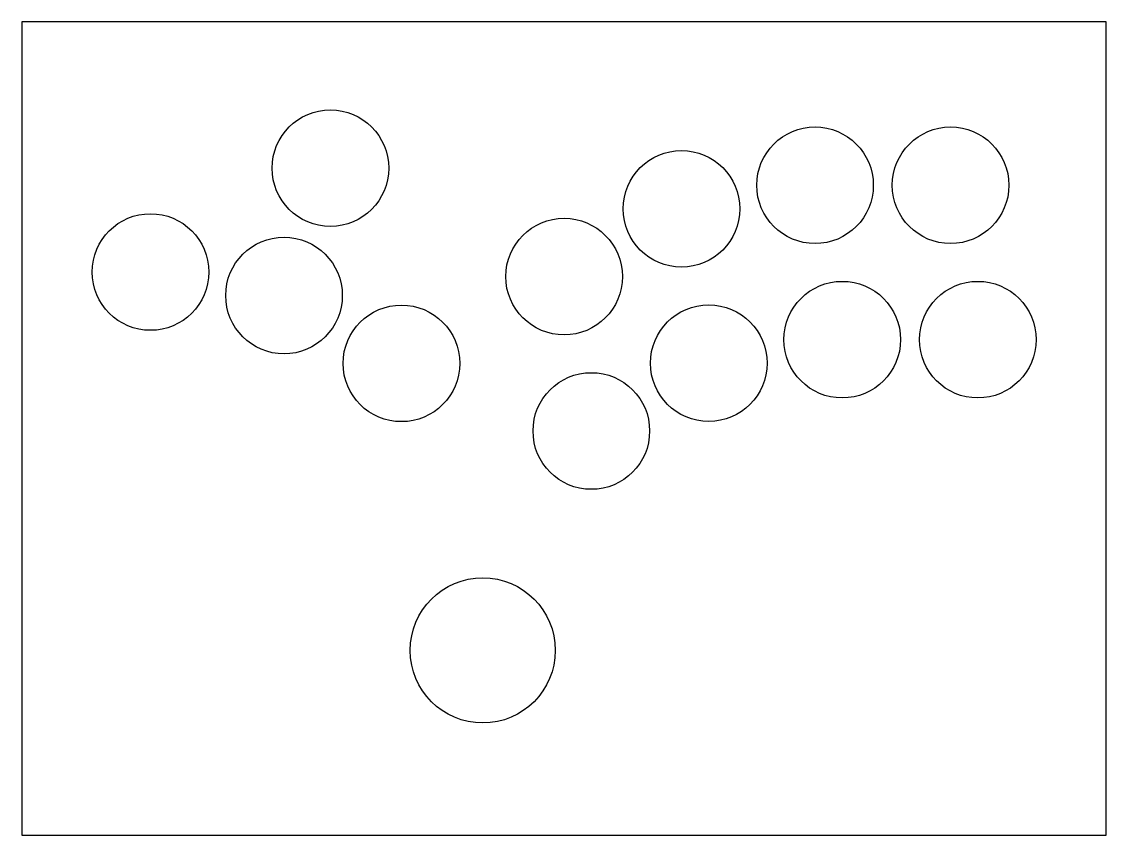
# Model space of a CAD drawing. Header units: millimetres. Extents: x -100 to 100, y -75 to 75.
import ezdxf

# ---------------------------------------------------------------- set-up
doc = ezdxf.new("R2010")
doc.units = ezdxf.units.MM
doc.layers.get('0').update_dxf_attribs({"linetype": 'CONTINUOUS'})

msp = doc.modelspace()

# ---------------------------------------------------------------- linework, layer by layer
for p, q in [((100, 75), (-100, 75)), ((-100, 75), (-100, -75)), ((100, -75), (100, 75)), ((-100, -75), (100, -75))]:
    msp.add_line(p, q)
for centre, radius in [((-43.08, 48), 10.75), ((46.29, 44.84), 10.75), ((71.29, 44.84), 10.75), ((21.67, 40.5), 10.75), ((-76.25, 28.85), 10.75), ((0.02, 28), 10.75), ((-51.63, 24.51), 10.75), ((51.31, 16.38), 10.75), ((76.31, 16.38), 10.75), ((-29.98, 12.01), 10.75), ((26.69, 12.04), 10.75), ((5.04, -0.46), 10.75), ((-14.98, -40.91), 13.38)]:
    msp.add_circle(centre, radius)

doc.saveas('drawing.dxf')
